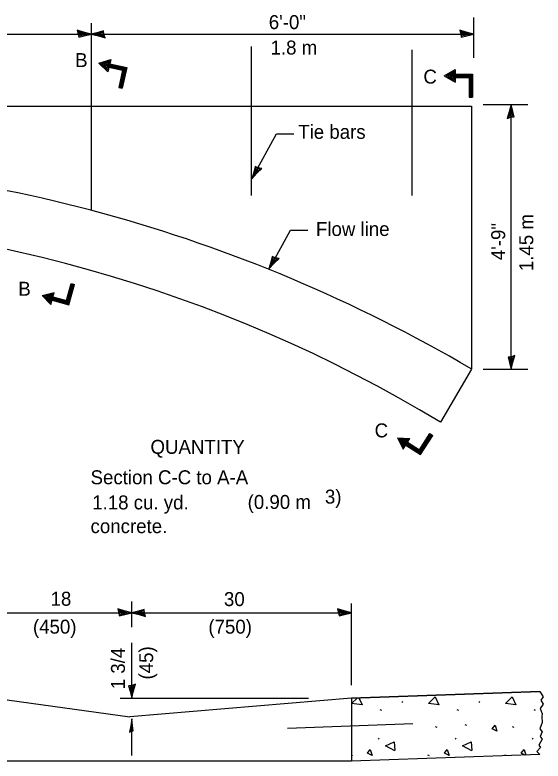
# Model space of a CAD drawing. Extents: x 1901644 to 1903004, y 132483 to 132923.
# Drawn here: x 1901857.8 to 1901948.7, y 132652.4 to 132780.7 of the extents above; entities that cross this region are included whole.
import ezdxf

# ---------------------------------------------------------------- set-up
doc = ezdxf.new("R2010")
doc.units = 0
for name, color, linetype in [('Design_PR_Back of Gutter or Curb line', 7, 'Continuous'), ('Design_PR_EOP', 7, 'Continuous'), ('Design_PR_Face of Curb line', 7, 'Continuous'), ('Design_PR_Roadway Dimensions', 7, 'Continuous'), ('Drainage_EX_Plan and Profile Notes', 7, 'Continuous'), ('Level 22', 7, 'Continuous'), ('Level 48', 7, 'Continuous'), ('Topo_Building', 7, 'Continuous')]:
    doc.layers.add(name, color=color, linetype=linetype)

# ---------------------------------------------------------------- blocks, each defined once
blk = doc.blocks.new('CTH')
at = {"layer": 'Drainage_EX_Plan and Profile Notes'}
blk.add_lwpolyline([(-1.836, 0.047), (-1.774, -0.444), (-0.999, -0.231), (0, 0), (-1.066, 0.262), (-2, 0.556), (-1.836, 0.047), (-1.754, -0.277), (-0.672, 0.002), (-1.855, 0.375), (-1.68, -0.044), (-1.182, 0.014), (-1.661, 0.145)], dxfattribs=at)

msp = doc.modelspace()

# ---------------------------------------------------------------- linework, layer by layer
at = {"layer": 'Design_PR_Back of Gutter or Curb line'}
for p, q in [((1901854.52, 132663.23), (1901877.62, 132660.02)), ((1901915.72, 132663.23), (1901877.62, 132660.02)), ((1901915.72, 132652.43), (1901854.52, 132652.43))]:
    msp.add_line(p, q, dxfattribs=at)
at = {"layer": 'Design_PR_EOP'}
for p, q in [((1901768.04, 132765.02), (1901936.36, 132765.02)), ((1901936.36, 132765.02), (1901936.36, 132719.86)), ((1901936.36, 132719.8), (1901931.01, 132710.69)), ((1901915.72, 132663.23), (1901948.1, 132664.36)), ((1901948.1, 132664.36), (1901915.72, 132663.23)), ((1901948.1, 132664.36), (1901915.72, 132663.23)), ((1901948.1, 132664.36), (1901915.72, 132663.23)), ((1901915.72, 132663.23), (1901915.72, 132652.43)), ((1901924.38, 132662.52), (1901924.57, 132662.64)), ((1901937.61, 132662.52), (1901937.8, 132662.64)), ((1901920.93, 132661.11), (1901920.65, 132661.24)), ((1901934.16, 132661.11), (1901933.88, 132661.24)), ((1901947.39, 132661.11), (1901947.11, 132661.24)), ((1901930.46, 132658.2), (1901930.17, 132658.33)), ((1901935.56, 132658.52), (1901935.28, 132658.65)), ((1901943.69, 132658.2), (1901943.4, 132658.33)), ((1901920.31, 132656.24), (1901920.5, 132656.37)), ((1901933.54, 132656.24), (1901933.73, 132656.37)), ((1901946.77, 132656.24), (1901946.96, 132656.37)), ((1901948.1, 132653.56), (1901915.72, 132652.43)), ((1901915.92, 132653.34), (1901915.72, 132653.43)), ((1901929.15, 132653.34), (1901928.86, 132653.47)), ((1901942.34, 132653.36), (1901942.09, 132653.47))]:
    msp.add_line(p, q, dxfattribs=at)
for points in [[(1901948.1, 132664.36), (1901948.67, 132663.46), (1901948.31, 132662.87), (1901948.67, 132662.21), (1901948.16, 132661.48), (1901948.53, 132660.53), (1901948.45, 132660.09), (1901948.53, 132659.06), (1901948.09, 132657.97), (1901948.53, 132657.46), (1901948.16, 132656.65), (1901948.53, 132656.21), (1901947.94, 132655.18), (1901948.23, 132654.74), (1901947.58, 132654.08), (1901948.1, 132653.56)], [(1901917.55, 132662.09), (1901915.73, 132662.34), (1901916.67, 132663.26)], [(1901917.01, 132663.27), (1901917.54, 132662.12)], [(1901930.78, 132662.09), (1901928.96, 132662.34), (1901930.14, 132663.49), (1901930.77, 132662.12)], [(1901944.01, 132662.09), (1901942.19, 132662.34), (1901943.37, 132663.49), (1901944, 132662.12)], [(1901940.73, 132657.57), (1901939.93, 132657.95), (1901940.41, 132658.59), (1901940.73, 132657.57)], [(1901923.2, 132654.2), (1901921.57, 132655.07), (1901923.07, 132655.74), (1901923.2, 132654.24)], [(1901936.43, 132654.2), (1901934.8, 132655.07), (1901936.3, 132655.74), (1901936.43, 132654.24)], [(1901919.27, 132653.4), (1901918.47, 132653.79), (1901918.95, 132654.43), (1901919.27, 132653.4)], [(1901932.5, 132653.4), (1901931.7, 132653.79), (1901932.18, 132654.43), (1901932.5, 132653.4)], [(1901945.6, 132653.47), (1901944.93, 132653.79), (1901945.41, 132654.43), (1901945.71, 132653.47)]]:
    msp.add_lwpolyline(points, dxfattribs=at)
msp.add_arc((1901804.64, 132501.9), 244.05, 58.8162, 89.864, dxfattribs=at)
at = {"layer": 'Design_PR_Face of Curb line'}
msp.add_arc((1901804.22, 132494.92), 260.85, 59.5784, 89.864, dxfattribs=at)
at = {"layer": 'Design_PR_Roadway Dimensions'}
for p, q in [((1901936.74, 132773.34), (1901936.74, 132780.22)), ((1901803.08, 132777.4), (1901870.94, 132777.4)), ((1901870.94, 132777.4), (1901936.73, 132777.4)), ((1901872.25, 132772.39), (1901874.31, 132773.04)), ((1901872.25, 132772.39), (1901873.84, 132770.93)), ((1901872.57, 132772.32), (1901874.08, 132772.8)), ((1901872.57, 132772.32), (1901873.74, 132771.25)), ((1901872.9, 132772.25), (1901873.85, 132772.55)), ((1901872.9, 132772.25), (1901873.64, 132771.57)), ((1901873.23, 132772.17), (1901873.63, 132772.3)), ((1901873.23, 132772.17), (1901873.54, 132771.89)), ((1901873.63, 132772.3), (1901873.54, 132771.89)), ((1901873.85, 132772.55), (1901873.64, 132771.57)), ((1901874.08, 132772.8), (1901873.74, 132771.25)), ((1901874.31, 132773.04), (1901873.84, 132770.93)), ((1901874.07, 132771.99), (1901876.71, 132771.41)), ((1901874.11, 132772.14), (1901876.89, 132771.52)), ((1901874.14, 132772.28), (1901877.07, 132771.64)), ((1901874.01, 132771.7), (1901876.35, 132771.18)), ((1901874.04, 132771.84), (1901876.53, 132771.3)), ((1901876.35, 132771.18), (1901875.71, 132768.23)), ((1901876.53, 132771.3), (1901875.85, 132768.19)), ((1901876.71, 132771.41), (1901876, 132768.16)), ((1901876.89, 132771.52), (1901876.15, 132768.13)), ((1901877.07, 132771.64), (1901876.29, 132768.1)), ((1901931.68, 132770.23), (1901933.55, 132771.3)), ((1901932.02, 132770.23), (1901933.39, 132771.01)), ((1901932.36, 132770.23), (1901933.22, 132770.72)), ((1901933.22, 132770.72), (1901933.22, 132769.73)), ((1901933.39, 132771.01), (1901933.39, 132769.44)), ((1901933.55, 132771.3), (1901933.55, 132769.14)), ((1901931.68, 132770.23), (1901933.55, 132769.14)), ((1901932.02, 132770.23), (1901933.39, 132769.44)), ((1901932.36, 132770.23), (1901933.22, 132769.73)), ((1901932.69, 132770.23), (1901933.05, 132770.43)), ((1901932.69, 132770.23), (1901933.05, 132770.02)), ((1901933.05, 132770.43), (1901933.05, 132770.02)), ((1901933.55, 132770.52), (1901936.55, 132770.52)), ((1901933.55, 132770.38), (1901936.4, 132770.38)), ((1901933.55, 132770.23), (1901936.25, 132770.23)), ((1901933.55, 132770.08), (1901936.1, 132770.08)), ((1901933.55, 132769.92), (1901935.95, 132769.92)), ((1901935.95, 132769.92), (1901935.95, 132766.58)), ((1901936.1, 132770.08), (1901936.1, 132766.58)), ((1901936.25, 132770.23), (1901936.25, 132766.58)), ((1901936.4, 132770.38), (1901936.4, 132766.58)), ((1901936.55, 132770.52), (1901936.55, 132766.58)), ((1901875.71, 132768.23), (1901876.29, 132768.1)), ((1901935.95, 132766.58), (1901936.55, 132766.58)), ((1901938.39, 132765.31), (1901946.04, 132765.31)), ((1901943.17, 132719.8), (1901943.17, 132765.31)), ((1901898.57, 132752.5), (1901902.85, 132760.26)), ((1901902.85, 132760.26), (1901905.78, 132760.26)), ((1901901.83, 132737.48), (1901905.26, 132743.7)), ((1901905.26, 132743.7), (1901908.22, 132743.7)), ((1901866.69, 132731.59), (1901867.51, 132734.5)), ((1901866.79, 132731.4), (1901867.66, 132734.46)), ((1901866.9, 132731.22), (1901867.8, 132734.42)), ((1901867, 132731.04), (1901867.94, 132734.38)), ((1901867.11, 132730.85), (1901868.09, 132734.34)), ((1901867.51, 132734.5), (1901868.09, 132734.34)), ((1901862.5, 132732.46), (1901864.59, 132732.99)), ((1901862.5, 132732.46), (1901864.01, 132730.91)), ((1901862.82, 132732.37), (1901864.35, 132732.76)), ((1901862.82, 132732.37), (1901863.92, 132731.24)), ((1901863.15, 132732.28), (1901864.11, 132732.52)), ((1901863.15, 132732.28), (1901863.84, 132731.56)), ((1901863.47, 132732.19), (1901863.87, 132732.29)), ((1901863.47, 132732.19), (1901863.76, 132731.89)), ((1901863.76, 132731.89), (1901863.87, 132732.29)), ((1901863.84, 132731.56), (1901864.11, 132732.52)), ((1901863.92, 132731.24), (1901864.35, 132732.76)), ((1901864.01, 132730.91), (1901864.59, 132732.99)), ((1901864.38, 132732.24), (1901866.69, 132731.59)), ((1901864.22, 132731.66), (1901867.11, 132730.85)), ((1901864.26, 132731.81), (1901867, 132731.04)), ((1901864.3, 132731.95), (1901866.9, 132731.22)), ((1901864.34, 132732.1), (1901866.79, 132731.4)), ((1901938.39, 132719.8), (1901946.04, 132719.8)), ((1901923.63, 132707.98), (1901924.62, 132706.06)), ((1901923.63, 132707.98), (1901925.78, 132707.88)), ((1901923.91, 132707.8), (1901924.64, 132706.39)), ((1901923.91, 132707.8), (1901925.49, 132707.72)), ((1901924.62, 132706.06), (1901925.78, 132707.88)), ((1901927.39, 132705.92), (1901929.19, 132708.74)), ((1901927.43, 132705.72), (1901929.31, 132708.66)), ((1901927.48, 132705.51), (1901929.44, 132708.58)), ((1901927.52, 132705.3), (1901929.57, 132708.5)), ((1901927.57, 132705.1), (1901929.69, 132708.42)), ((1901929.19, 132708.74), (1901929.69, 132708.42)), ((1901924.19, 132707.61), (1901924.65, 132706.73)), ((1901924.19, 132707.61), (1901925.19, 132707.57)), ((1901924.48, 132707.43), (1901924.67, 132707.06)), ((1901924.48, 132707.43), (1901924.89, 132707.41)), ((1901924.64, 132706.39), (1901925.49, 132707.72)), ((1901924.65, 132706.73), (1901925.19, 132707.57)), ((1901924.67, 132707.06), (1901924.89, 132707.41)), ((1901925.04, 132706.71), (1901927.57, 132705.1)), ((1901925.12, 132706.84), (1901927.52, 132705.3)), ((1901925.2, 132706.97), (1901927.48, 132705.51)), ((1901925.28, 132707.09), (1901927.43, 132705.72)), ((1901925.36, 132707.22), (1901927.39, 132705.92)), ((1901877.92, 132675.47), (1901877.92, 132679.87)), ((1901915.72, 132665.45), (1901915.72, 132679.5)), ((1901854.52, 132677.93), (1901877.92, 132677.93)), ((1901877.92, 132677.93), (1901915.72, 132677.93)), ((1901877.92, 132663.23), (1901877.92, 132672.78)), ((1901875.93, 132663.23), (1901908.33, 132663.23)), ((1901877.92, 132653.37), (1901877.92, 132659.67))]:
    msp.add_line(p, q, dxfattribs=at)
for points in [[(1901868.74, 132777.46), (1901868.81, 132776.87), (1901869.74, 132777.12), (1901870.94, 132777.4), (1901869.66, 132777.71), (1901868.54, 132778.07), (1901868.74, 132777.46), (1901868.84, 132777.07), (1901870.14, 132777.4), (1901868.72, 132777.85), (1901868.93, 132777.35), (1901869.52, 132777.42), (1901868.95, 132777.58)], [(1901873.15, 132777.34), (1901873.07, 132777.93), (1901872.14, 132777.68), (1901870.94, 132777.4), (1901872.22, 132777.09), (1901873.34, 132776.73), (1901873.15, 132777.34), (1901873.05, 132777.73), (1901871.75, 132777.4), (1901873.17, 132776.95), (1901872.96, 132777.45), (1901872.36, 132777.38), (1901872.94, 132777.23)], [(1901934.53, 132777.46), (1901934.6, 132776.87), (1901935.53, 132777.12), (1901936.73, 132777.4), (1901935.45, 132777.71), (1901934.33, 132778.07), (1901934.53, 132777.46), (1901934.62, 132777.07), (1901935.92, 132777.4), (1901934.5, 132777.85), (1901934.71, 132777.35), (1901935.31, 132777.42), (1901934.74, 132777.58)], [(1901943.11, 132763.11), (1901943.7, 132763.18), (1901943.45, 132764.11), (1901943.17, 132765.31), (1901942.86, 132764.03), (1901942.5, 132762.91), (1901943.11, 132763.11), (1901943.5, 132763.21), (1901943.17, 132764.5), (1901942.72, 132763.08), (1901943.22, 132763.29), (1901943.15, 132763.89), (1901943, 132763.32)], [(1901943.23, 132721.93), (1901942.64, 132721.86), (1901942.89, 132720.93), (1901943.17, 132719.73), (1901943.48, 132721.01), (1901943.84, 132722.13), (1901943.23, 132721.93), (1901942.84, 132721.84), (1901943.17, 132720.54), (1901943.62, 132721.96), (1901943.12, 132721.75), (1901943.19, 132721.15), (1901943.34, 132721.72)], [(1901875.71, 132677.98), (1901875.79, 132677.39), (1901876.72, 132677.65), (1901877.92, 132677.93), (1901876.64, 132678.24), (1901875.52, 132678.59), (1901875.71, 132677.98), (1901875.81, 132677.59), (1901877.11, 132677.93), (1901875.69, 132678.38), (1901875.9, 132677.87), (1901876.5, 132677.94), (1901875.92, 132678.1)], [(1901880.12, 132677.87), (1901880.05, 132678.46), (1901879.12, 132678.2), (1901877.92, 132677.93), (1901879.2, 132677.61), (1901880.32, 132677.26), (1901880.12, 132677.87), (1901880.02, 132678.26), (1901878.72, 132677.92), (1901880.14, 132677.48), (1901879.93, 132677.98), (1901879.34, 132677.91), (1901879.91, 132677.75)], [(1901913.51, 132677.98), (1901913.59, 132677.39), (1901914.52, 132677.65), (1901915.72, 132677.93), (1901914.44, 132678.24), (1901913.32, 132678.59), (1901913.51, 132677.98), (1901913.61, 132677.59), (1901914.91, 132677.93), (1901913.49, 132678.38), (1901913.7, 132677.87), (1901914.3, 132677.94), (1901913.72, 132678.1)], [(1901877.97, 132665.43), (1901877.39, 132665.35), (1901877.64, 132664.42), (1901877.92, 132663.23), (1901878.23, 132664.51), (1901878.58, 132665.63), (1901877.97, 132665.43), (1901877.58, 132665.33), (1901877.92, 132664.03), (1901878.37, 132665.45), (1901877.86, 132665.24), (1901877.93, 132664.64), (1901878.09, 132665.22)], [(1901877.89, 132657.58), (1901878.2, 132657.65), (1901878.06, 132658.53), (1901877.92, 132659.67), (1901877.75, 132658.46), (1901877.56, 132657.39), (1901877.89, 132657.58), (1901878.09, 132657.67), (1901877.92, 132658.91), (1901877.68, 132657.55), (1901877.94, 132657.75), (1901877.91, 132658.32), (1901877.82, 132657.77)]]:
    msp.add_lwpolyline(points, dxfattribs=at)
at = {"layer": 'Topo_Building'}
for p, q in [((1901870.94, 132779.27), (1901870.94, 132747.2)), ((1901898.54, 132749.63), (1901898.54, 132775.28)), ((1901926.14, 132749.63), (1901926.14, 132774.71)), ((1901926.27, 132658.8), (1901904.7, 132658.05))]:
    msp.add_line(p, q, dxfattribs=at)

# ---------------------------------------------------------------- block references
at = {"layer": 'Level 22', "xscale": 1.2, "yscale": 1.1999999999999997, "rotation": -118.86759529618973}
for p in [(1901898.57, 132752.5), (1901901.53, 132737.03)]:
    msp.add_blockref('CTH', p, dxfattribs=at)

# ---------------------------------------------------------------- texts
at = {"layer": 'Design_PR_Roadway Dimensions'}
for s, p in [('1.8 m', (1901901.8, 132773.88)), ('B', (1901868.2, 132771.73)), ('C', (1901928.09, 132768.88)), ('Tie bars', (1901906.56, 132759.39)), ('Flow line', (1901909.61, 132742.69)), ('B', (1901858.42, 132732.42)), ('C', (1901919.7, 132708.07)), (' QUANTITY', (1901880.26, 132705.24)), ('Section C-C to A-A', (1901870.85, 132700.01)), ('3)', (1901911.15, 132696.68)), ('1.18 cu. yd.', (1901871.13, 132695.69)), ('(0.90 m ', (1901897.86, 132695.77)), ('concrete.', (1901870.85, 132691.61)), ('(450)', (1901860.94, 132674.33)), ('(750)', (1901891.11, 132674.33))]:
    msp.add_text(s, height=2.4, dxfattribs=at).set_placement(p)
for s, p in [('1.45 m', (1901946.98, 132736.64)), ('(45)', (1901881.61, 132666.45))]:
    msp.add_text(s, height=2.4, rotation=90, dxfattribs=at).set_placement(p)
at = {"layer": 'Level 48'}
for s, p in [('6\'-0"', (1901901.5, 132778.25)), ('18', (1901863.97, 132679.13)), ('30', (1901893.79, 132679.07))]:
    msp.add_text(s, height=2.4, dxfattribs=at).set_placement(p)
for s, p in [('4\'-9"', (1901942.15, 132738.53)), ('1 3/4 ', (1901876.76, 132664.77))]:
    msp.add_text(s, height=2.4, rotation=90, dxfattribs=at).set_placement(p)

doc.saveas('drawing.dxf')
